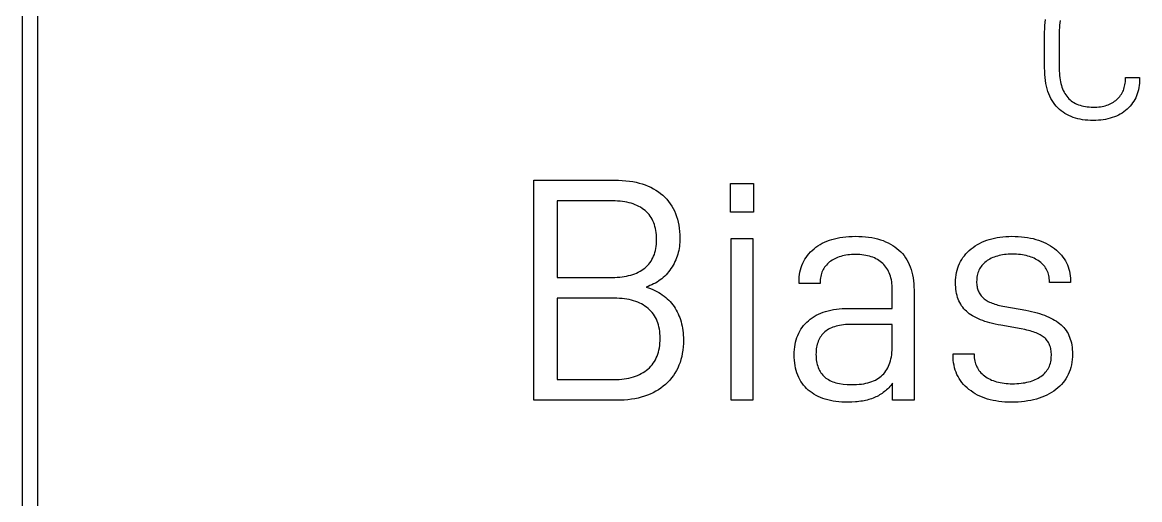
# Model space of a CAD drawing. Header units: millimetres. Extents: x 120 to 180, y -156 to -28.
# Drawn here: x 119.65 to 134.46, y -108.97 to -102.63 of the extents above; entities that cross this region are included whole.
import ezdxf

# ---------------------------------------------------------------- set-up
doc = ezdxf.new("R2010")
doc.units = ezdxf.units.MM
doc.layers.add('F.Silkscreen', color=41, linetype='CONTINUOUS', true_color=0xf2eda1)

msp = doc.modelspace()

# ---------------------------------------------------------------- linework, layer by layer
at = {"layer": 'F.Silkscreen', "linetype": 'CONTINUOUS'}
for p, q in [((119.65, -156), (119.65, -28)), ((119.85, -28.1), (119.85, -155.9)), ((133.206139, -102.634117), (133.210914, -102.594125)), ((133.404386, -102.609705), (133.40034, -102.639513)), ((133.2, -102.763207), (133.200682, -102.718658)), ((133.2, -103.236793), (133.2, -102.763207)), ((133.200682, -102.718658), (133.202728, -102.675628)), ((133.202728, -102.675628), (133.206139, -102.634117)), ((133.393596, -102.736383), (133.393146, -102.771155)), ((133.393146, -102.771155), (133.393146, -103.247377)), ((133.394945, -102.702852), (133.393596, -102.736383)), ((133.397192, -102.670562), (133.394945, -102.702852)), ((133.40034, -102.639513), (133.397192, -102.670562)), ((133.200682, -103.281348), (133.2, -103.236793)), ((133.202728, -103.324382), (133.200682, -103.281348)), ((133.206139, -103.365896), (133.202728, -103.324382)), ((133.210914, -103.40589), (133.206139, -103.365896)), ((133.393146, -103.247377), (133.393588, -103.278796)), ((133.393588, -103.278796), (133.394914, -103.309217)), ((133.394914, -103.309217), (133.397123, -103.338641)), ((133.397123, -103.338641), (133.400216, -103.367067)), ((133.400216, -103.367067), (133.404192, -103.394496)), ((134.271565, -103.377026), (134.271565, -103.366442)), ((134.271565, -103.366442), (134.459418, -103.366442)), ((134.459418, -103.366442), (134.459418, -103.377026)), ((133.217053, -103.444365), (133.210914, -103.40589)), ((133.224556, -103.481319), (133.217053, -103.444365)), ((133.233424, -103.516754), (133.224556, -103.481319)), ((133.243656, -103.550669), (133.233424, -103.516754)), ((133.404192, -103.394496), (133.409052, -103.420926)), ((133.409052, -103.420926), (133.414796, -103.44636)), ((133.414796, -103.44636), (133.421424, -103.470796)), ((133.421424, -103.470796), (133.428935, -103.494234)), ((133.428935, -103.494234), (133.43733, -103.516675)), ((133.43733, -103.516675), (133.446608, -103.538118)), ((134.243155, -103.535447), (134.249817, -103.517707)), ((134.249817, -103.517707), (134.255589, -103.499378)), ((134.255589, -103.499378), (134.260472, -103.480459)), ((134.260472, -103.480459), (134.264467, -103.460951)), ((134.264467, -103.460951), (134.267573, -103.440854)), ((134.267573, -103.440854), (134.269791, -103.420167)), ((134.269791, -103.420167), (134.271122, -103.398891)), ((134.271122, -103.398891), (134.271565, -103.377026)), ((134.449, -103.498738), (134.44314, -103.527098)), ((134.453558, -103.46955), (134.449, -103.498738)), ((134.456813, -103.439536), (134.453558, -103.46955)), ((134.458767, -103.408695), (134.456813, -103.439536)), ((134.459418, -103.377026), (134.458767, -103.408695)), ((133.255252, -103.583065), (133.243656, -103.550669)), ((133.268213, -103.613942), (133.255252, -103.583065)), ((133.282538, -103.643299), (133.268213, -103.613942)), ((133.298227, -103.671138), (133.282538, -103.643299)), ((133.446608, -103.538118), (133.45677, -103.558564)), ((133.45677, -103.558564), (133.467816, -103.578012)), ((133.467816, -103.578012), (133.479746, -103.596463)), ((133.479746, -103.596463), (133.492559, -103.613916)), ((133.492559, -103.613916), (133.506256, -103.630372)), ((133.506256, -103.630372), (133.520836, -103.64583)), ((133.520836, -103.64583), (133.536301, -103.660292)), ((133.536301, -103.660292), (133.552648, -103.673755)), ((134.143225, -103.668495), (134.157792, -103.656156)), ((134.157792, -103.656156), (134.171584, -103.64313)), ((134.171584, -103.64313), (134.184483, -103.629514)), ((134.184483, -103.629514), (134.19649, -103.61531)), ((134.19649, -103.61531), (134.207605, -103.600516)), ((134.207605, -103.600516), (134.217829, -103.585133)), ((134.217829, -103.585133), (134.227161, -103.56916)), ((134.227161, -103.56916), (134.235603, -103.552598)), ((134.235603, -103.552598), (134.243155, -103.535447)), ((134.394306, -103.656496), (134.380632, -103.679896)), ((134.406677, -103.632269), (134.394306, -103.656496)), ((134.417746, -103.607217), (134.406677, -103.632269)), ((134.427513, -103.581337), (134.417746, -103.607217)), ((134.435977, -103.554631), (134.427513, -103.581337)), ((134.44314, -103.527098), (134.435977, -103.554631)), ((133.31528, -103.697458), (133.298227, -103.671138)), ((133.333697, -103.72226), (133.31528, -103.697458)), ((133.353479, -103.745543), (133.333697, -103.72226)), ((133.374625, -103.767308), (133.353479, -103.745543)), ((133.396918, -103.787651), (133.374625, -103.767308)), ((133.420142, -103.806681), (133.396918, -103.787651)), ((133.444295, -103.824399), (133.420142, -103.806681)), ((133.552648, -103.673755), (133.56988, -103.686222)), ((133.56988, -103.686222), (133.587995, -103.69769)), ((133.587995, -103.69769), (133.606994, -103.708162)), ((133.606994, -103.708162), (133.626876, -103.717636)), ((133.626876, -103.717636), (133.647643, -103.726113)), ((133.647643, -103.726113), (133.669292, -103.733593)), ((133.669292, -103.733593), (133.691826, -103.740075)), ((133.691826, -103.740075), (133.715243, -103.74556)), ((133.715243, -103.74556), (133.739544, -103.750047)), ((133.739544, -103.750047), (133.764728, -103.753538)), ((133.764728, -103.753538), (133.790796, -103.756031)), ((133.790796, -103.756031), (133.817748, -103.757527)), ((133.817748, -103.757527), (133.845584, -103.758025)), ((133.845584, -103.758025), (133.870057, -103.757628)), ((133.870057, -103.757628), (133.893866, -103.756434)), ((133.893866, -103.756434), (133.917014, -103.754446)), ((133.917014, -103.754446), (133.939498, -103.751662)), ((133.939498, -103.751662), (133.961321, -103.748082)), ((133.961321, -103.748082), (133.982482, -103.743706)), ((133.982482, -103.743706), (134.002982, -103.738534)), ((134.002982, -103.738534), (134.022821, -103.732567)), ((134.022821, -103.732567), (134.042, -103.725803)), ((134.042, -103.725803), (134.060519, -103.718243)), ((134.060519, -103.718243), (134.078378, -103.709886)), ((134.078378, -103.709886), (134.095578, -103.700733)), ((134.095578, -103.700733), (134.112118, -103.690784)), ((134.112118, -103.690784), (134.128001, -103.680038)), ((134.128001, -103.680038), (134.143225, -103.668495)), ((134.271439, -103.802764), (134.249236, -103.819846)), ((134.292731, -103.784503), (134.271439, -103.802764)), ((134.312916, -103.765234), (134.292731, -103.784503)), ((134.331798, -103.745138), (134.312916, -103.765234)), ((134.349378, -103.724217), (134.331798, -103.745138)), ((134.365656, -103.70247), (134.349378, -103.724217)), ((134.380632, -103.679896), (134.365656, -103.70247)), ((133.469379, -103.840803), (133.444295, -103.824399)), ((133.495393, -103.855895), (133.469379, -103.840803)), ((133.522337, -103.869675), (133.495393, -103.855895)), ((133.550211, -103.882141), (133.522337, -103.869675)), ((133.579016, -103.893296), (133.550211, -103.882141)), ((133.60875, -103.903138), (133.579016, -103.893296)), ((133.639415, -103.911667), (133.60875, -103.903138)), ((133.67101, -103.918884), (133.639415, -103.911667)), ((133.703535, -103.924789), (133.67101, -103.918884)), ((133.73699, -103.929381), (133.703535, -103.924789)), ((133.771376, -103.932662), (133.73699, -103.929381)), ((133.806691, -103.93463), (133.771376, -103.932662)), ((133.842937, -103.935286), (133.806691, -103.93463)), ((133.877856, -103.934697), (133.842937, -103.935286)), ((133.911869, -103.93293), (133.877856, -103.934697)), ((133.944976, -103.929986), (133.911869, -103.93293)), ((133.977176, -103.925863), (133.944976, -103.929986)), ((134.00847, -103.920563), (133.977176, -103.925863)), ((134.038856, -103.914085), (134.00847, -103.920563)), ((134.068335, -103.906429), (134.038856, -103.914085)), ((134.096905, -103.897594), (134.068335, -103.906429)), ((134.124567, -103.887582), (134.096905, -103.897594)), ((134.15132, -103.876391), (134.124567, -103.887582)), ((134.177164, -103.864023), (134.15132, -103.876391)), ((134.202098, -103.850476), (134.177164, -103.864023)), ((134.226122, -103.83575), (134.202098, -103.850476)), ((134.249236, -103.819846), (134.226122, -103.83575)), ((126.431297, -106.017967), (126.431297, -104.726791)), ((126.431297, -104.726791), (127.502331, -104.726791)), ((127.502331, -104.726791), (127.552954, -104.727577)), ((127.552954, -104.727577), (127.602133, -104.729935)), ((127.602133, -104.729935), (127.649869, -104.733865)), ((127.649869, -104.733865), (127.696162, -104.739366)), ((127.696162, -104.739366), (127.741013, -104.746438)), ((127.741013, -104.746438), (127.784424, -104.755082)), ((127.784424, -104.755082), (127.826394, -104.765296)), ((127.826394, -104.765296), (127.866925, -104.777081)), ((127.866925, -104.777081), (127.906018, -104.790437)), ((127.906018, -104.790437), (127.943672, -104.805362)), ((127.943672, -104.805362), (127.979889, -104.821858)), ((127.979889, -104.821858), (128.01467, -104.839923)), ((128.01467, -104.839923), (128.048016, -104.859559)), ((129.034798, -105.150123), (129.034798, -104.769134)), ((129.034798, -104.769134), (129.3396, -104.769134)), ((129.3396, -104.769134), (129.3396, -105.150123)), ((128.048016, -104.859559), (128.079926, -104.880763)), ((128.079926, -104.880763), (128.110403, -104.903537)), ((128.110403, -104.903537), (128.139446, -104.927879)), ((128.139446, -104.927879), (128.166887, -104.95367)), ((128.166887, -104.95367), (128.192554, -104.980767)), ((128.192554, -104.980767), (128.216448, -105.00917)), ((127.472698, -105.001999), (126.74033, -105.001999)), ((126.74033, -105.001999), (126.74033, -106.017967)), ((127.507127, -105.002503), (127.472698, -105.001999)), ((127.540564, -105.004016), (127.507127, -105.002503)), ((127.573009, -105.006537), (127.540564, -105.004016)), ((127.604461, -105.010067), (127.573009, -105.006537)), ((127.634921, -105.014605), (127.604461, -105.010067)), ((127.664388, -105.020151), (127.634921, -105.014605)), ((127.692864, -105.026707), (127.664388, -105.020151)), ((127.720347, -105.03427), (127.692864, -105.026707)), ((127.746838, -105.042842), (127.720347, -105.03427)), ((127.772337, -105.052422), (127.746838, -105.042842)), ((127.796844, -105.063011), (127.772337, -105.052422)), ((127.820358, -105.074608), (127.796844, -105.063011)), ((127.842881, -105.087214), (127.820358, -105.074608)), ((127.864411, -105.100828), (127.842881, -105.087214)), ((127.884949, -105.11545), (127.864411, -105.100828)), ((127.904495, -105.13108), (127.884949, -105.11545)), ((127.92295, -105.147714), (127.904495, -105.13108)), ((128.216448, -105.00917), (128.23857, -105.038879)), ((128.23857, -105.038879), (128.25892, -105.069894)), ((128.25892, -105.069894), (128.277498, -105.102215)), ((128.277498, -105.102215), (128.294305, -105.135842)), ((128.294305, -105.135842), (128.309342, -105.170775)), ((127.940214, -105.165322), (127.92295, -105.147714)), ((127.956288, -105.183905), (127.940214, -105.165322)), ((127.971171, -105.203463), (127.956288, -105.183905)), ((127.984863, -105.223996), (127.971171, -105.203463)), ((127.997365, -105.245504), (127.984863, -105.223996)), ((128.008676, -105.267986), (127.997365, -105.245504)), ((128.018796, -105.291444), (128.008676, -105.267986)), ((128.027726, -105.315876), (128.018796, -105.291444)), ((128.309342, -105.170775), (128.322607, -105.207015)), ((128.322607, -105.207015), (128.334103, -105.244561)), ((128.334103, -105.244561), (128.343829, -105.283413)), ((128.343829, -105.283413), (128.351786, -105.323572)), ((129.3396, -105.150123), (129.034798, -105.150123)), ((128.035465, -105.341284), (128.027726, -105.315876)), ((128.042013, -105.367666), (128.035465, -105.341284)), ((128.047371, -105.395024), (128.042013, -105.367666)), ((128.051538, -105.423356), (128.047371, -105.395024)), ((128.054515, -105.452664), (128.051538, -105.423356)), ((128.351786, -105.323572), (128.357974, -105.365038)), ((128.357974, -105.365038), (128.362394, -105.407811)), ((128.362394, -105.407811), (128.365045, -105.45189)), ((128.051397, -105.604921), (128.054452, -105.575692)), ((128.054452, -105.575692), (128.056285, -105.545454)), ((128.056301, -105.482947), (128.054515, -105.452664)), ((128.056285, -105.545454), (128.056896, -105.514206)), ((128.056896, -105.514206), (128.056301, -105.482947)), ((128.361769, -105.57977), (128.358533, -105.606542)), ((128.36408, -105.552635), (128.361769, -105.57977)), ((128.365467, -105.525137), (128.36408, -105.552635)), ((128.365045, -105.45189), (128.365929, -105.497276)), ((128.365929, -105.497276), (128.365467, -105.525137)), ((129.043263, -107.647796), (129.043263, -105.501526)), ((129.043263, -105.501526), (129.331131, -105.501526)), ((129.331131, -105.501526), (129.331131, -107.647796)), ((130.195959, -105.598262), (130.223712, -105.580848)), ((130.223712, -105.580848), (130.252625, -105.564724)), ((130.252625, -105.564724), (130.282697, -105.54989)), ((130.282697, -105.54989), (130.313929, -105.536347)), ((130.313929, -105.536347), (130.346321, -105.524094)), ((130.346321, -105.524094), (130.379872, -105.513131)), ((130.379872, -105.513131), (130.414583, -105.503458)), ((130.414583, -105.503458), (130.450453, -105.495075)), ((130.450453, -105.495075), (130.487484, -105.487982)), ((130.487484, -105.487982), (130.525674, -105.482179)), ((130.525674, -105.482179), (130.565023, -105.477665)), ((130.565023, -105.477665), (130.605532, -105.474441)), ((130.605532, -105.474441), (130.647201, -105.472507)), ((130.647201, -105.472507), (130.690029, -105.471863)), ((130.690029, -105.471863), (130.736424, -105.472574)), ((130.736424, -105.472574), (130.781449, -105.474708)), ((130.781449, -105.474708), (130.825102, -105.478264)), ((130.825102, -105.478264), (130.867386, -105.483243)), ((130.867386, -105.483243), (130.908298, -105.489643)), ((130.908298, -105.489643), (130.94784, -105.497466)), ((130.94784, -105.497466), (130.986012, -105.506712)), ((130.986012, -105.506712), (131.022813, -105.517379)), ((131.022813, -105.517379), (131.058243, -105.529467)), ((131.058243, -105.529467), (131.092303, -105.542978)), ((131.092303, -105.542978), (131.124993, -105.55791)), ((131.124993, -105.55791), (131.156312, -105.574264)), ((131.156312, -105.574264), (131.186261, -105.592039)), ((132.280536, -105.599908), (132.308871, -105.582271)), ((132.308871, -105.582271), (132.338162, -105.56594)), ((132.338162, -105.56594), (132.368409, -105.550916)), ((132.368409, -105.550916), (132.399613, -105.537197)), ((132.399613, -105.537197), (132.431774, -105.524785)), ((132.431774, -105.524785), (132.464893, -105.513678)), ((132.464893, -105.513678), (132.498971, -105.503878)), ((132.498971, -105.503878), (132.534006, -105.495385)), ((132.534006, -105.495385), (132.570001, -105.488198)), ((132.570001, -105.488198), (132.606955, -105.482317)), ((132.606955, -105.482317), (132.644868, -105.477743)), ((132.644868, -105.477743), (132.683741, -105.474476)), ((132.683741, -105.474476), (132.723575, -105.472516)), ((132.723575, -105.472516), (132.76437, -105.471863)), ((132.76437, -105.471863), (132.808258, -105.472499)), ((132.808258, -105.472499), (132.851024, -105.474409)), ((132.851024, -105.474409), (132.892667, -105.477592)), ((132.892667, -105.477592), (132.933185, -105.482048)), ((132.933185, -105.482048), (132.972581, -105.487778)), ((132.972581, -105.487778), (133.010851, -105.494781)), ((133.010851, -105.494781), (133.047997, -105.503057)), ((133.047997, -105.503057), (133.084018, -105.512606)), ((133.084018, -105.512606), (133.118914, -105.523429)), ((133.118914, -105.523429), (133.152683, -105.535526)), ((133.152683, -105.535526), (133.185327, -105.548896)), ((133.185327, -105.548896), (133.216843, -105.563539)), ((133.216843, -105.563539), (133.247233, -105.579456)), ((133.247233, -105.579456), (133.276495, -105.596647)), ((128.007373, -105.7591), (128.017771, -105.735926)), ((128.017771, -105.735926), (128.026944, -105.711744)), ((128.026944, -105.711744), (128.034893, -105.686552)), ((128.034893, -105.686552), (128.041618, -105.660351)), ((128.041618, -105.660351), (128.047119, -105.633141)), ((128.047119, -105.633141), (128.051397, -105.604921)), ((128.328462, -105.734949), (128.319667, -105.75954)), ((128.33633, -105.709995), (128.328462, -105.734949)), ((128.34327, -105.684677), (128.33633, -105.709995)), ((128.349284, -105.658995), (128.34327, -105.684677)), ((128.354371, -105.63295), (128.349284, -105.658995)), ((128.358533, -105.606542), (128.354371, -105.63295)), ((130.039046, -105.750924), (130.05692, -105.726414)), ((130.05692, -105.726414), (130.076346, -105.702763)), ((130.076346, -105.702763), (130.097324, -105.679971)), ((130.097324, -105.679971), (130.119853, -105.658037)), ((130.119853, -105.658037), (130.143932, -105.636963)), ((130.143932, -105.636963), (130.169366, -105.616967)), ((130.169366, -105.616967), (130.195959, -105.598262)), ((130.497943, -105.738026), (130.47676, -105.744632)), ((130.519871, -105.732198), (130.497943, -105.738026)), ((130.542543, -105.727146), (130.519871, -105.732198)), ((130.565961, -105.722872), (130.542543, -105.727146)), ((130.590126, -105.719375), (130.565961, -105.722872)), ((130.615037, -105.716655), (130.590126, -105.719375)), ((130.640697, -105.714712), (130.615037, -105.716655)), ((130.667106, -105.713546), (130.640697, -105.714712)), ((130.694264, -105.713157), (130.667106, -105.713546)), ((130.722969, -105.713621), (130.694264, -105.713157)), ((130.750844, -105.71501), (130.722969, -105.713621)), ((130.777889, -105.717327), (130.750844, -105.71501)), ((130.804104, -105.720569), (130.777889, -105.717327)), ((130.829489, -105.724737), (130.804104, -105.720569)), ((130.854046, -105.729832), (130.829489, -105.724737)), ((130.877774, -105.735852), (130.854046, -105.729832)), ((130.900674, -105.742799), (130.877774, -105.735852)), ((131.186261, -105.592039), (131.214839, -105.611236)), ((131.214839, -105.611236), (131.242046, -105.631853)), ((131.242046, -105.631853), (131.267883, -105.653892)), ((131.267883, -105.653892), (131.292249, -105.677305)), ((131.292249, -105.677305), (131.315039, -105.702043)), ((131.315039, -105.702043), (131.336255, -105.728104)), ((131.336255, -105.728104), (131.355896, -105.75549)), ((132.117306, -105.754557), (132.135945, -105.729712)), ((132.135945, -105.729712), (132.156206, -105.705744)), ((132.156206, -105.705744), (132.178092, -105.682652)), ((132.178092, -105.682652), (132.201601, -105.660437)), ((132.201601, -105.660437), (132.226734, -105.639099)), ((132.226734, -105.639099), (132.253158, -105.618851)), ((132.253158, -105.618851), (132.280536, -105.599908)), ((132.573404, -105.733266), (132.551964, -105.739736)), ((132.59562, -105.727557), (132.573404, -105.733266)), ((132.618611, -105.722609), (132.59562, -105.727557)), ((132.642377, -105.718423), (132.618611, -105.722609)), ((132.666918, -105.714997), (132.642377, -105.718423)), ((132.692235, -105.712333), (132.666918, -105.714997)), ((132.718326, -105.71043), (132.692235, -105.712333)), ((132.745193, -105.709288), (132.718326, -105.71043)), ((132.772835, -105.708908), (132.745193, -105.709288)), ((132.801028, -105.709288), (132.772835, -105.708908)), ((132.828459, -105.71043), (132.801028, -105.709288)), ((132.855128, -105.712333), (132.828459, -105.71043)), ((132.881036, -105.714997), (132.855128, -105.712333)), ((132.906182, -105.718423), (132.881036, -105.714997)), ((132.930568, -105.722609), (132.906182, -105.718423)), ((132.954193, -105.727557), (132.930568, -105.722609)), ((132.977059, -105.733266), (132.954193, -105.727557)), ((132.999164, -105.739736), (132.977059, -105.733266)), ((133.276495, -105.596647), (133.304629, -105.615111)), ((133.304629, -105.615111), (133.331635, -105.634849)), ((133.331635, -105.634849), (133.357251, -105.655611)), ((133.357251, -105.655611), (133.381218, -105.67715)), ((133.381218, -105.67715), (133.403535, -105.699466)), ((133.403535, -105.699466), (133.424201, -105.72256)), ((133.424201, -105.72256), (133.443216, -105.746431)), ((127.900265, -105.893074), (127.919246, -105.87696)), ((127.919246, -105.87696), (127.937, -105.859838)), ((127.937, -105.859838), (127.953527, -105.841707)), ((127.953527, -105.841707), (127.968828, -105.822569)), ((127.968828, -105.822569), (127.982902, -105.802421)), ((127.982902, -105.802421), (127.99575, -105.781265)), ((127.99575, -105.781265), (128.007373, -105.7591)), ((128.261766, -105.877031), (128.247398, -105.899437)), ((128.275205, -105.854262), (128.261766, -105.877031)), ((128.287713, -105.831127), (128.275205, -105.854262)), ((128.299293, -105.807629), (128.287713, -105.831127)), ((128.309944, -105.783767), (128.299293, -105.807629)), ((128.319667, -105.75954), (128.309944, -105.783767)), ((129.964413, -105.916024), (129.972967, -105.88636)), ((129.972967, -105.88636), (129.983076, -105.857555)), ((129.983076, -105.857555), (129.994739, -105.829609)), ((129.994739, -105.829609), (130.007955, -105.802522)), ((130.007955, -105.802522), (130.022724, -105.776293)), ((130.022724, -105.776293), (130.039046, -105.750924)), ((130.283352, -105.882057), (130.273108, -105.897679)), ((130.294574, -105.867014), (130.283352, -105.882057)), ((130.306774, -105.852551), (130.294574, -105.867014)), ((130.319952, -105.838667), (130.306774, -105.852551)), ((130.33411, -105.825362), (130.319952, -105.838667)), ((130.349247, -105.812637), (130.33411, -105.825362)), ((130.365243, -105.80059), (130.349247, -105.812637)), ((130.381978, -105.789321), (130.365243, -105.80059)), ((130.399452, -105.778829), (130.381978, -105.789321)), ((130.417667, -105.769114), (130.399452, -105.778829)), ((130.436622, -105.760176), (130.417667, -105.769114)), ((130.45632, -105.752016), (130.436622, -105.760176)), ((130.47676, -105.744632), (130.45632, -105.752016)), ((130.922746, -105.75067), (130.900674, -105.742799)), ((130.943991, -105.759468), (130.922746, -105.75067)), ((130.964408, -105.76919), (130.943991, -105.759468)), ((130.983999, -105.779838), (130.964408, -105.76919)), ((131.002764, -105.791411), (130.983999, -105.779838)), ((131.020702, -105.803909), (131.002764, -105.791411)), ((131.037816, -105.817332), (131.020702, -105.803909)), ((131.054104, -105.83168), (131.037816, -105.817332)), ((131.069482, -105.84695), (131.054104, -105.83168)), ((131.083869, -105.863111), (131.069482, -105.84695)), ((131.097263, -105.880164), (131.083869, -105.863111)), ((131.109665, -105.898109), (131.097263, -105.880164)), ((131.355896, -105.75549), (131.373964, -105.784199)), ((131.373964, -105.784199), (131.390459, -105.814231)), ((131.390459, -105.814231), (131.405381, -105.845588)), ((131.405381, -105.845588), (131.418731, -105.878267)), ((131.418731, -105.878267), (131.430508, -105.912269)), ((132.048449, -105.891937), (132.058977, -105.862707)), ((132.058977, -105.862707), (132.071127, -105.834354)), ((132.071127, -105.834354), (132.084898, -105.806878)), ((132.084898, -105.806878), (132.100291, -105.780279)), ((132.100291, -105.780279), (132.117306, -105.754557)), ((132.357689, -105.8742), (132.347445, -105.889462)), ((132.368911, -105.859501), (132.357689, -105.8742)), ((132.381111, -105.845365), (132.368911, -105.859501)), ((132.394289, -105.831792), (132.381111, -105.845365)), ((132.408447, -105.818782), (132.394289, -105.831792)), ((132.423584, -105.806335), (132.408447, -105.818782)), ((132.439599, -105.794538), (132.423584, -105.806335)), ((132.456388, -105.783501), (132.439599, -105.794538)), ((132.473953, -105.773226), (132.456388, -105.783501)), ((132.492293, -105.763712), (132.473953, -105.773226)), ((132.511408, -105.754959), (132.492293, -105.763712)), ((132.531298, -105.746967), (132.511408, -105.754959)), ((132.551964, -105.739736), (132.531298, -105.746967)), ((133.020511, -105.746967), (132.999164, -105.739736)), ((133.041098, -105.754959), (133.020511, -105.746967)), ((133.060928, -105.763712), (133.041098, -105.754959)), ((133.079999, -105.773226), (133.060928, -105.763712)), ((133.098312, -105.783501), (133.079999, -105.773226)), ((133.115868, -105.794538), (133.098312, -105.783501)), ((133.132668, -105.806335), (133.115868, -105.794538)), ((133.148574, -105.818782), (133.132668, -105.806335)), ((133.163451, -105.831792), (133.148574, -105.818782)), ((133.177299, -105.845365), (133.163451, -105.831792)), ((133.19012, -105.859501), (133.177299, -105.845365)), ((133.201912, -105.8742), (133.19012, -105.859501)), ((133.212677, -105.889462), (133.201912, -105.8742)), ((133.443216, -105.746431), (133.46058, -105.771078)), ((133.46058, -105.771078), (133.476291, -105.796504)), ((133.476291, -105.796504), (133.490351, -105.822706)), ((133.490351, -105.822706), (133.502758, -105.849686)), ((133.502758, -105.849686), (133.513512, -105.877443)), ((133.513512, -105.877443), (133.522612, -105.905977)), ((126.431297, -107.37265), (126.431297, -106.017967)), ((126.74033, -106.017967), (127.468464, -106.017967)), ((127.468464, -106.017967), (127.502381, -106.017479)), ((127.502381, -106.017479), (127.535374, -106.016015)), ((127.535374, -106.016015), (127.567443, -106.013575)), ((127.567443, -106.013575), (127.598588, -106.010159)), ((127.598588, -106.010159), (127.62881, -106.005767)), ((127.62881, -106.005767), (127.658107, -106.000399)), ((127.658107, -106.000399), (127.686481, -105.994056)), ((127.686481, -105.994056), (127.71393, -105.986737)), ((127.71393, -105.986737), (127.740456, -105.978443)), ((127.740456, -105.978443), (127.766058, -105.969173)), ((127.766058, -105.969173), (127.790735, -105.958928)), ((127.790735, -105.958928), (127.814489, -105.947707)), ((127.814489, -105.947707), (127.837319, -105.935511)), ((127.837319, -105.935511), (127.859225, -105.922341)), ((127.859225, -105.922341), (127.880207, -105.908195)), ((127.880207, -105.908195), (127.900265, -105.893074)), ((128.12579, -106.03395), (128.105516, -106.049727)), ((128.14534, -106.017312), (128.12579, -106.03395)), ((128.164164, -105.999815), (128.14534, -106.017312)), ((128.182262, -105.981459), (128.164164, -105.999815)), ((128.199634, -105.962243), (128.182262, -105.981459)), ((128.216281, -105.942167), (128.199634, -105.962243)), ((128.232203, -105.921231), (128.216281, -105.942167)), ((128.247398, -105.899437), (128.232203, -105.921231)), ((129.945744, -106.043272), (129.948078, -106.010171)), ((129.948078, -106.010171), (129.951968, -105.97793)), ((129.951968, -105.97793), (129.957413, -105.946547)), ((129.957413, -105.946547), (129.964413, -105.916024)), ((130.228748, -106.02324), (130.226313, -106.043492)), ((130.232158, -106.003566), (130.228748, -106.02324)), ((130.236543, -105.984471), (130.232158, -106.003566)), ((130.241903, -105.965955), (130.236543, -105.984471)), ((130.24824, -105.948018), (130.241903, -105.965955)), ((130.255552, -105.930659), (130.24824, -105.948018)), ((130.263842, -105.913879), (130.255552, -105.930659)), ((130.273108, -105.897679), (130.263842, -105.913879)), ((131.121075, -105.916946), (131.109665, -105.898109)), ((131.131493, -105.936675), (131.121075, -105.916946)), ((131.140919, -105.957296), (131.131493, -105.936675)), ((131.149352, -105.97881), (131.140919, -105.957296)), ((131.156794, -106.001217), (131.149352, -105.97881)), ((131.163243, -106.024516), (131.156794, -106.001217)), ((131.1687, -106.048709), (131.163243, -106.024516)), ((131.430508, -105.912269), (131.440714, -105.947595)), ((131.440714, -105.947595), (131.449349, -105.984243)), ((131.449349, -105.984243), (131.456413, -106.022213)), ((131.456413, -106.022213), (131.461906, -106.061506)), ((132.020112, -106.05124), (132.02254, -106.017625)), ((132.02254, -106.017625), (132.026587, -105.984887)), ((132.026587, -105.984887), (132.032254, -105.953027)), ((132.032254, -105.953027), (132.039541, -105.922043)), ((132.039541, -105.922043), (132.048449, -105.891937)), ((132.30065, -106.031787), (132.299189, -106.052104)), ((132.303085, -106.012031), (132.30065, -106.031787)), ((132.306495, -105.992836), (132.303085, -106.012031)), ((132.31088, -105.974202), (132.306495, -105.992836)), ((132.31624, -105.95613), (132.31088, -105.974202)), ((132.322577, -105.93862), (132.31624, -105.95613)), ((132.329889, -105.921672), (132.322577, -105.93862)), ((132.338179, -105.905285), (132.329889, -105.921672)), ((132.347445, -105.889462), (132.338179, -105.905285)), ((133.222415, -105.905285), (133.212677, -105.889462)), ((133.231126, -105.921672), (133.222415, -105.905285)), ((133.238811, -105.93862), (133.231126, -105.921672)), ((133.24547, -105.95613), (133.238811, -105.93862)), ((133.251103, -105.974202), (133.24547, -105.95613)), ((133.255711, -105.992836), (133.251103, -105.974202)), ((133.259295, -106.012031), (133.255711, -105.992836)), ((133.261854, -106.031787), (133.259295, -106.012031)), ((133.263389, -106.052104), (133.261854, -106.031787)), ((133.522612, -105.905977), (133.530059, -105.935289)), ((133.530059, -105.935289), (133.535852, -105.965378)), ((133.535852, -105.965378), (133.53999, -105.996245)), ((133.53999, -105.996245), (133.542473, -106.027889)), ((133.542473, -106.027889), (133.543301, -106.06031)), ((127.943277, -106.136091), (127.917198, -106.144989)), ((127.917198, -106.144989), (127.947432, -106.15492)), ((127.968631, -106.126334), (127.943277, -106.136091)), ((127.947432, -106.15492), (127.976718, -106.165681)), ((127.993258, -106.115716), (127.968631, -106.126334)), ((127.976718, -106.165681), (128.005057, -106.17727)), ((128.017161, -106.104238), (127.993258, -106.115716)), ((128.005057, -106.17727), (128.032449, -106.189687)), ((128.040338, -106.091901), (128.017161, -106.104238)), ((128.062789, -106.078703), (128.040338, -106.091901)), ((128.084515, -106.064645), (128.062789, -106.078703)), ((128.105516, -106.049727), (128.084515, -106.064645)), ((129.944965, -106.077232), (129.945744, -106.043272)), ((129.944965, -106.098404), (129.944965, -106.077232)), ((130.224365, -106.098404), (129.944965, -106.098404)), ((130.224852, -106.064322), (130.224365, -106.085731)), ((130.224365, -106.085731), (130.224365, -106.098404)), ((130.226313, -106.043492), (130.224852, -106.064322)), ((131.173165, -106.073794), (131.1687, -106.048709)), ((131.176638, -106.099774), (131.173165, -106.073794)), ((131.179118, -106.126647), (131.176638, -106.099774)), ((131.180607, -106.154414), (131.179118, -106.126647)), ((131.181103, -106.183075), (131.180607, -106.154414)), ((131.181103, -106.428627), (131.181103, -106.183075)), ((131.461906, -106.061506), (131.465829, -106.102121)), ((131.465829, -106.102121), (131.468183, -106.144058)), ((131.468183, -106.144058), (131.468968, -106.187317)), ((132.019302, -106.085731), (132.020112, -106.05124)), ((132.019864, -106.116483), (132.019302, -106.085731)), ((132.021548, -106.146309), (132.019864, -106.116483)), ((132.024355, -106.175211), (132.021548, -106.146309)), ((132.028286, -106.203188), (132.024355, -106.175211)), ((132.299189, -106.052104), (132.298702, -106.072983)), ((132.298702, -106.072983), (132.29905, -106.090213)), ((132.29905, -106.090213), (132.300091, -106.106961)), ((132.300091, -106.106961), (132.301828, -106.123228)), ((132.301828, -106.123228), (132.304258, -106.139014)), ((132.304258, -106.139014), (132.307384, -106.154319)), ((132.307384, -106.154319), (132.311204, -106.169144)), ((132.311204, -106.169144), (132.315718, -106.183488)), ((132.315718, -106.183488), (132.320927, -106.197351)), ((133.263901, -106.072983), (133.263389, -106.052104)), ((133.263901, -106.085731), (133.263901, -106.072983)), ((133.543301, -106.085731), (133.263901, -106.085731)), ((133.543301, -106.06031), (133.543301, -106.085731)), ((127.493862, -106.293113), (126.74033, -106.293113)), ((126.74033, -106.293113), (126.74033, -107.37265)), ((127.529854, -106.293643), (127.493862, -106.293113)), ((127.564805, -106.29523), (127.529854, -106.293643)), ((127.598713, -106.297876), (127.564805, -106.29523)), ((127.631579, -106.30158), (127.598713, -106.297876)), ((127.663404, -106.306343), (127.631579, -106.30158)), ((127.694186, -106.312165), (127.663404, -106.306343)), ((127.723927, -106.319045), (127.694186, -106.312165)), ((127.752626, -106.326984), (127.723927, -106.319045)), ((127.780283, -106.335982), (127.752626, -106.326984)), ((128.032449, -106.189687), (128.058896, -106.202932)), ((128.058896, -106.202932), (128.084398, -106.217005)), ((128.084398, -106.217005), (128.108955, -106.231906)), ((128.108955, -106.231906), (128.132569, -106.247634)), ((128.132569, -106.247634), (128.155241, -106.264189)), ((128.155241, -106.264189), (128.176971, -106.281571)), ((128.176971, -106.281571), (128.197759, -106.299779)), ((128.197759, -106.299779), (128.217608, -106.318814)), ((128.217608, -106.318814), (128.236517, -106.338675)), ((131.468968, -106.187317), (131.468968, -107.647796)), ((132.033341, -106.230239), (132.028286, -106.203188)), ((132.03952, -106.256366), (132.033341, -106.230239)), ((132.046824, -106.281567), (132.03952, -106.256366)), ((132.055253, -106.305842), (132.046824, -106.281567)), ((132.064807, -106.329192), (132.055253, -106.305842)), ((132.075487, -106.351616), (132.064807, -106.329192)), ((132.320927, -106.197351), (132.32683, -106.210735)), ((132.32683, -106.210735), (132.333428, -106.223638)), ((132.333428, -106.223638), (132.34072, -106.236062)), ((132.34072, -106.236062), (132.348707, -106.248006)), ((132.348707, -106.248006), (132.357389, -106.259471)), ((132.357389, -106.259471), (132.366765, -106.270457)), ((132.366765, -106.270457), (132.376835, -106.280964)), ((132.376835, -106.280964), (132.3876, -106.290992)), ((132.3876, -106.290992), (132.399125, -106.300617)), ((132.399125, -106.300617), (132.411475, -106.309892)), ((132.411475, -106.309892), (132.42465, -106.318818)), ((132.42465, -106.318818), (132.438652, -106.327396)), ((132.438652, -106.327396), (132.45348, -106.335625)), ((127.806899, -106.346039), (127.780283, -106.335982)), ((127.832472, -106.357156), (127.806899, -106.346039)), ((127.857004, -106.369331), (127.832472, -106.357156)), ((127.880494, -106.382566), (127.857004, -106.369331)), ((127.902942, -106.39686), (127.880494, -106.382566)), ((127.924349, -106.412214), (127.902942, -106.39686)), ((127.944714, -106.428627), (127.924349, -106.412214)), ((127.963938, -106.446053), (127.944714, -106.428627)), ((127.981921, -106.464472), (127.963938, -106.446053)), ((127.998664, -106.483884), (127.981921, -106.464472)), ((128.236517, -106.338675), (128.254487, -106.359362)), ((128.254487, -106.359362), (128.271518, -106.380875)), ((128.271518, -106.380875), (128.287613, -106.403213)), ((128.287613, -106.403213), (128.30275, -106.426277)), ((128.30275, -106.426277), (128.316908, -106.449971)), ((128.316908, -106.449971), (128.330086, -106.474294)), ((128.330086, -106.474294), (128.342286, -106.499245)), ((130.264294, -106.480195), (130.296893, -106.469372)), ((130.296893, -106.469372), (130.330697, -106.459823)), ((130.330697, -106.459823), (130.365708, -106.451546)), ((130.365708, -106.451546), (130.401926, -106.444543)), ((130.401926, -106.444543), (130.439351, -106.438813)), ((130.439351, -106.438813), (130.477984, -106.434357)), ((130.477984, -106.434357), (130.517824, -106.431173)), ((130.517824, -106.431173), (130.558874, -106.429263)), ((130.558874, -106.429263), (130.601132, -106.428627)), ((130.601132, -106.428627), (131.181103, -106.428627)), ((132.087294, -106.373114), (132.075487, -106.351616)), ((132.100227, -106.393686), (132.087294, -106.373114)), ((132.114288, -106.413332), (132.100227, -106.393686)), ((132.129475, -106.432052), (132.114288, -106.413332)), ((132.145791, -106.449846), (132.129475, -106.432052)), ((132.163235, -106.466713), (132.145791, -106.449846)), ((132.181903, -106.48282), (132.163235, -106.466713)), ((132.45348, -106.335625), (132.469134, -106.343506)), ((132.469134, -106.343506), (132.485616, -106.351039)), ((132.485616, -106.351039), (132.502925, -106.358224)), ((132.502925, -106.358224), (132.521063, -106.365061)), ((132.521063, -106.365061), (132.540028, -106.371552)), ((132.540028, -106.371552), (132.559822, -106.377695)), ((132.559822, -106.377695), (132.580445, -106.383491)), ((132.580445, -106.383491), (132.601897, -106.388941)), ((132.601897, -106.388941), (132.624179, -106.394044)), ((132.624179, -106.394044), (132.647292, -106.398802)), ((132.647292, -106.398802), (132.671234, -106.403213)), ((132.671234, -106.403213), (132.950634, -106.453979)), ((132.950634, -106.453979), (132.989668, -106.461679)), ((132.989668, -106.461679), (133.027394, -106.469957)), ((133.027394, -106.469957), (133.063811, -106.478813)), ((133.063811, -106.478813), (133.098922, -106.488249)), ((128.014167, -106.504288), (127.998664, -106.483884)), ((128.02843, -106.525684), (128.014167, -106.504288)), ((128.041452, -106.548073), (128.02843, -106.525684)), ((128.053234, -106.571454), (128.041452, -106.548073)), ((128.063776, -106.595828), (128.053234, -106.571454)), ((128.073078, -106.621194), (128.063776, -106.595828)), ((128.081139, -106.647552), (128.073078, -106.621194)), ((128.342286, -106.499245), (128.353508, -106.524826)), ((128.353508, -106.524826), (128.363752, -106.551036)), ((128.363752, -106.551036), (128.373018, -106.577875)), ((128.373018, -106.577875), (128.381308, -106.605343)), ((128.381308, -106.605343), (128.38862, -106.633439)), ((130.025669, -106.634287), (130.04702, -106.612458)), ((130.04702, -106.612458), (130.069847, -106.591606)), ((130.069847, -106.591606), (130.094013, -106.571871)), ((130.094013, -106.571871), (130.119382, -106.553408)), ((130.119382, -106.553408), (130.145955, -106.536219)), ((130.145955, -106.536219), (130.173733, -106.520304)), ((130.173733, -106.520304), (130.202715, -106.505661)), ((130.202715, -106.505661), (130.232902, -106.492292)), ((130.232902, -106.492292), (130.264294, -106.480195)), ((132.201893, -106.498331), (132.181903, -106.48282)), ((132.223203, -106.513247), (132.201893, -106.498331)), ((132.245834, -106.527567), (132.223203, -106.513247)), ((132.269786, -106.541291), (132.245834, -106.527567)), ((132.295059, -106.554419), (132.269786, -106.541291)), ((132.321652, -106.566952), (132.295059, -106.554419)), ((132.349567, -106.578889), (132.321652, -106.566952)), ((132.378802, -106.59023), (132.349567, -106.578889)), ((132.409359, -106.600975), (132.378802, -106.59023)), ((132.441236, -106.611125), (132.409359, -106.600975)), ((132.474434, -106.620679), (132.441236, -106.611125)), ((132.508953, -106.629637), (132.474434, -106.620679)), ((133.098922, -106.488249), (133.132725, -106.498263)), ((133.132725, -106.498263), (133.165222, -106.508856)), ((133.165222, -106.508856), (133.196412, -106.520028)), ((133.196412, -106.520028), (133.226297, -106.531779)), ((133.226297, -106.531779), (133.254876, -106.544109)), ((133.254876, -106.544109), (133.282151, -106.557017)), ((133.282151, -106.557017), (133.30812, -106.570505)), ((133.30812, -106.570505), (133.332786, -106.584572)), ((133.332786, -106.584572), (133.356148, -106.599217)), ((133.356148, -106.599217), (133.378207, -106.614442)), ((133.378207, -106.614442), (133.398962, -106.630246)), ((128.08796, -106.674903), (128.081139, -106.647552)), ((128.093541, -106.703245), (128.08796, -106.674903)), ((128.097882, -106.73258), (128.093541, -106.703245)), ((128.100982, -106.762907), (128.097882, -106.73258)), ((128.102842, -106.794227), (128.100982, -106.762907)), ((128.38862, -106.633439), (128.394957, -106.662164)), ((128.394957, -106.662164), (128.400317, -106.691517)), ((128.400317, -106.691517), (128.404702, -106.721499)), ((128.404702, -106.721499), (128.408112, -106.752109)), ((128.408112, -106.752109), (128.410547, -106.783348)), ((129.928525, -106.785779), (129.941031, -106.758089)), ((129.941031, -106.758089), (129.955011, -106.731375)), ((129.955011, -106.731375), (129.970464, -106.705638)), ((129.970464, -106.705638), (129.987391, -106.680878)), ((129.987391, -106.680878), (130.005793, -106.657094)), ((130.005793, -106.657094), (130.025669, -106.634287)), ((130.260054, -106.766163), (130.247555, -106.78054)), ((130.273479, -106.752563), (130.260054, -106.766163)), ((130.28783, -106.73974), (130.273479, -106.752563)), ((130.303108, -106.727694), (130.28783, -106.73974)), ((130.319312, -106.716426), (130.303108, -106.727694)), ((130.336443, -106.705934), (130.319312, -106.716426)), ((130.3545, -106.69622), (130.336443, -106.705934)), ((130.373483, -106.687283), (130.3545, -106.69622)), ((130.393393, -106.679123), (130.373483, -106.687283)), ((130.41423, -106.67174), (130.393393, -106.679123)), ((130.435993, -106.665134), (130.41423, -106.67174)), ((130.458683, -106.659306), (130.435993, -106.665134)), ((130.482299, -106.654255), (130.458683, -106.659306)), ((130.506843, -106.64998), (130.482299, -106.654255)), ((130.532313, -106.646483), (130.506843, -106.64998)), ((130.55871, -106.643763), (130.532313, -106.646483)), ((130.586034, -106.64182), (130.55871, -106.643763)), ((130.614285, -106.640655), (130.586034, -106.64182)), ((130.643463, -106.640266), (130.614285, -106.640655)), ((131.181103, -106.640266), (130.643463, -106.640266)), ((131.181103, -106.919655), (131.181103, -106.640266)), ((132.544792, -106.638), (132.508953, -106.629637)), ((132.581953, -106.645767), (132.544792, -106.638)), ((132.620434, -106.652939), (132.581953, -106.645767)), ((132.887135, -106.699531), (132.620434, -106.652939)), ((132.938207, -106.709653), (132.887135, -106.699531)), ((132.962384, -106.71516), (132.938207, -106.709653)), ((132.985654, -106.720964), (132.962384, -106.71516)), ((133.008018, -106.727066), (132.985654, -106.720964)), ((133.029474, -106.733465), (133.008018, -106.727066)), ((133.050023, -106.740161), (133.029474, -106.733465)), ((133.069663, -106.747154), (133.050023, -106.740161)), ((133.088395, -106.754444), (133.069663, -106.747154)), ((133.106218, -106.762032), (133.088395, -106.754444)), ((133.123132, -106.769917), (133.106218, -106.762032)), ((133.139137, -106.778099), (133.123132, -106.769917)), ((133.398962, -106.630246), (133.418415, -106.646629)), ((133.418415, -106.646629), (133.436629, -106.663764)), ((133.436629, -106.663764), (133.453664, -106.681842)), ((133.453664, -106.681842), (133.469523, -106.700864)), ((133.469523, -106.700864), (133.484204, -106.72083)), ((133.484204, -106.72083), (133.497708, -106.74174)), ((133.497708, -106.74174), (133.510036, -106.763593)), ((133.510036, -106.763593), (133.521188, -106.786389)), ((128.093396, -106.951945), (128.0978, -106.922082)), ((128.0978, -106.922082), (128.100945, -106.891226)), ((128.100945, -106.891226), (128.102833, -106.859378)), ((128.102833, -106.859378), (128.103462, -106.826538)), ((128.103462, -106.826538), (128.102842, -106.794227)), ((128.411568, -106.894159), (128.408787, -106.939318)), ((128.410547, -106.783348), (128.412008, -106.815215)), ((128.412495, -106.847709), (128.411568, -106.894159)), ((128.412008, -106.815215), (128.412495, -106.847709)), ((129.888077, -106.938865), (129.893224, -106.906297)), ((129.893224, -106.906297), (129.899841, -106.874704)), ((129.899841, -106.874704), (129.90793, -106.844086)), ((129.90793, -106.844086), (129.917492, -106.814445)), ((129.917492, -106.814445), (129.928525, -106.785779)), ((130.180901, -106.923538), (130.176735, -106.94491)), ((130.185992, -106.902943), (130.180901, -106.923538)), ((130.192009, -106.883125), (130.185992, -106.902943)), ((130.198951, -106.864085), (130.192009, -106.883125)), ((130.20682, -106.845821), (130.198951, -106.864085)), ((130.215615, -106.828335), (130.20682, -106.845821)), ((130.225335, -106.811627), (130.215615, -106.828335)), ((130.235982, -106.795695), (130.225335, -106.811627)), ((130.247555, -106.78054), (130.235982, -106.795695)), ((131.180597, -106.951941), (131.181103, -106.919655)), ((133.154231, -106.786578), (133.139137, -106.778099)), ((133.168415, -106.795354), (133.154231, -106.786578)), ((133.181688, -106.804427), (133.168415, -106.795354)), ((133.19405, -106.813797), (133.181688, -106.804427)), ((133.205585, -106.82366), (133.19405, -106.813797)), ((133.216375, -106.834183), (133.205585, -106.82366)), ((133.226422, -106.845366), (133.216375, -106.834183)), ((133.235724, -106.857209), (133.226422, -106.845366)), ((133.244282, -106.869714), (133.235724, -106.857209)), ((133.252095, -106.882879), (133.244282, -106.869714)), ((133.259165, -106.896705), (133.252095, -106.882879)), ((133.26549, -106.911193), (133.259165, -106.896705)), ((133.271071, -106.926342), (133.26549, -106.911193)), ((133.521188, -106.786389), (133.531164, -106.810129)), ((133.531164, -106.810129), (133.539966, -106.834812)), ((133.539966, -106.834812), (133.547592, -106.860438)), ((133.547592, -106.860438), (133.554044, -106.887007)), ((133.554044, -106.887007), (133.559322, -106.91452)), ((133.559322, -106.91452), (133.563427, -106.942975)), ((128.052528, -107.086384), (128.063214, -107.061479)), ((128.063214, -107.061479), (128.072644, -107.035583)), ((128.072644, -107.035583), (128.080818, -107.008696)), ((128.080818, -107.008696), (128.087736, -106.980816)), ((128.087736, -106.980816), (128.093396, -106.951945)), ((128.389326, -107.067061), (128.379134, -107.107063)), ((128.397666, -107.025769), (128.389326, -107.067061)), ((128.404153, -106.983189), (128.397666, -107.025769)), ((128.408787, -106.939318), (128.404153, -106.983189)), ((129.881462, -107.042419), (129.88155, -107.03817)), ((129.882191, -107.080468), (129.881462, -107.042419)), ((129.88155, -107.03817), (129.882197, -107.006926)), ((129.882197, -107.006926), (129.884402, -106.972408)), ((129.884402, -106.972408), (129.888077, -106.938865)), ((130.169793, -107.013689), (130.169331, -107.03817)), ((130.169331, -107.03817), (130.16979, -107.062916)), ((130.16979, -107.062916), (130.171166, -107.086877)), ((130.171182, -106.989985), (130.169793, -107.013689)), ((130.173496, -106.967059), (130.171182, -106.989985)), ((130.176735, -106.94491), (130.173496, -106.967059)), ((131.162922, -107.097747), (131.168476, -107.070669)), ((131.168476, -107.070669), (131.17302, -107.042549)), ((131.17302, -107.042549), (131.176556, -107.013388)), ((131.176556, -107.013388), (131.179082, -106.983186)), ((131.179082, -106.983186), (131.180597, -106.951941)), ((131.985436, -107.046676), (131.985436, -107.029754)), ((131.985436, -107.029754), (132.264835, -107.029754)), ((131.986263, -107.082195), (131.985436, -107.046676)), ((132.264835, -107.029754), (132.264835, -107.042419)), ((132.264835, -107.042419), (132.265372, -107.064354)), ((132.265372, -107.064354), (132.266982, -107.085711)), ((133.275908, -106.942153), (133.271071, -106.926342)), ((133.280001, -106.958625), (133.275908, -106.942153)), ((133.28335, -106.97576), (133.280001, -106.958625)), ((133.285954, -106.993558), (133.28335, -106.97576)), ((133.287815, -107.012018), (133.285954, -106.993558)), ((133.288931, -107.03114), (133.287815, -107.012018)), ((133.288766, -107.073345), (133.289303, -107.050926)), ((133.289303, -107.050926), (133.288931, -107.03114)), ((133.563427, -106.942975), (133.566358, -106.972373)), ((133.567844, -107.07155), (133.565267, -107.10803)), ((133.566358, -106.972373), (133.568117, -107.002713)), ((133.568703, -107.033996), (133.567844, -107.07155)), ((133.568117, -107.002713), (133.568703, -107.033996)), ((127.942597, -107.232963), (127.962062, -107.214996)), ((127.962062, -107.214996), (127.980275, -107.196038)), ((127.980275, -107.196038), (127.997234, -107.176089)), ((127.997234, -107.176089), (128.012939, -107.155149)), ((128.012939, -107.155149), (128.02739, -107.133219)), ((128.02739, -107.133219), (128.040587, -107.110297)), ((128.040587, -107.110297), (128.052528, -107.086384)), ((128.33745, -107.219332), (128.319853, -107.254177)), ((128.353196, -107.183199), (128.33745, -107.219332)), ((128.367091, -107.145776), (128.353196, -107.183199)), ((128.379134, -107.107063), (128.367091, -107.145776)), ((129.884376, -107.11736), (129.882191, -107.080468)), ((129.888018, -107.153094), (129.884376, -107.11736)), ((129.893117, -107.187671), (129.888018, -107.153094)), ((129.899671, -107.221091), (129.893117, -107.187671)), ((130.171166, -107.086877), (130.173461, -107.110052)), ((130.173461, -107.110052), (130.176673, -107.132441)), ((130.176673, -107.132441), (130.180803, -107.154044)), ((130.180803, -107.154044), (130.185851, -107.174862)), ((130.185851, -107.174862), (130.191816, -107.194893)), ((130.191816, -107.194893), (130.1987, -107.214139)), ((130.1987, -107.214139), (130.206501, -107.232599)), ((131.108437, -107.238348), (131.120035, -107.217517)), ((131.120035, -107.217517), (131.130627, -107.195646)), ((131.130627, -107.195646), (131.140212, -107.172733)), ((131.140212, -107.172733), (131.14879, -107.148779)), ((131.14879, -107.148779), (131.15636, -107.123783)), ((131.15636, -107.123783), (131.162922, -107.097747)), ((131.988747, -107.116787), (131.986263, -107.082195)), ((131.992885, -107.150452), (131.988747, -107.116787)), ((131.998677, -107.183191), (131.992885, -107.150452)), ((132.006124, -107.215005), (131.998677, -107.183191)), ((132.015225, -107.245892), (132.006124, -107.215005)), ((132.266982, -107.085711), (132.269665, -107.10649)), ((132.269665, -107.10649), (132.273422, -107.12669)), ((132.273422, -107.12669), (132.278253, -107.146311)), ((132.278253, -107.146311), (132.28416, -107.165354)), ((132.28416, -107.165354), (132.291141, -107.183818)), ((132.291141, -107.183818), (132.299198, -107.201704)), ((132.299198, -107.201704), (132.30833, -107.21901)), ((132.30833, -107.21901), (132.318539, -107.235738)), ((133.245806, -107.228894), (133.254939, -107.211763)), ((133.254939, -107.211763), (133.262996, -107.193972)), ((133.262996, -107.193972), (133.269978, -107.17552)), ((133.269978, -107.17552), (133.275884, -107.156407)), ((133.275884, -107.156407), (133.280716, -107.136633)), ((133.280716, -107.136633), (133.284473, -107.116198)), ((133.284473, -107.116198), (133.287157, -107.095102)), ((133.287157, -107.095102), (133.288766, -107.073345)), ((133.547223, -107.211031), (133.537769, -107.243217)), ((133.554957, -107.177771), (133.547223, -107.211031)), ((133.560971, -107.143437), (133.554957, -107.177771)), ((133.565267, -107.10803), (133.560971, -107.143437)), ((127.560609, -107.370466), (127.594563, -107.367737)), ((127.594563, -107.367737), (127.627491, -107.363916)), ((127.627491, -107.363916), (127.659395, -107.359004)), ((127.659395, -107.359004), (127.690274, -107.353)), ((127.690274, -107.353), (127.720127, -107.345906)), ((127.720127, -107.345906), (127.748954, -107.33772)), ((127.748954, -107.33772), (127.776755, -107.328443)), ((127.776755, -107.328443), (127.80353, -107.318075)), ((127.80353, -107.318075), (127.829277, -107.306616)), ((127.829277, -107.306616), (127.853998, -107.294067)), ((127.853998, -107.294067), (127.87769, -107.280426)), ((127.87769, -107.280426), (127.900354, -107.265696)), ((127.900354, -107.265696), (127.92199, -107.249875)), ((127.92199, -107.249875), (127.942597, -107.232963)), ((128.255963, -107.350973), (128.230967, -107.38066)), ((128.279109, -107.319997), (128.255963, -107.350973)), ((128.300406, -107.287732), (128.279109, -107.319997)), ((128.319853, -107.254177), (128.300406, -107.287732)), ((129.90768, -107.253353), (129.899671, -107.221091)), ((129.917145, -107.284459), (129.90768, -107.253353)), ((129.928063, -107.314407), (129.917145, -107.284459)), ((129.940437, -107.343198), (129.928063, -107.314407)), ((129.954264, -107.370833), (129.940437, -107.343198)), ((130.206501, -107.232599), (130.21522, -107.250273)), ((130.21522, -107.250273), (130.224856, -107.267161)), ((130.224856, -107.267161), (130.235411, -107.283263)), ((130.235411, -107.283263), (130.246883, -107.29858)), ((130.246883, -107.29858), (130.259273, -107.313111)), ((130.259273, -107.313111), (130.272581, -107.326857)), ((130.272581, -107.326857), (130.286806, -107.339817)), ((130.286806, -107.339817), (130.301949, -107.351991)), ((130.301949, -107.351991), (130.31801, -107.36338)), ((130.31801, -107.36338), (130.334989, -107.373983)), ((130.956253, -107.379336), (130.977818, -107.367739)), ((130.977818, -107.367739), (130.998174, -107.355133)), ((130.998174, -107.355133), (131.017321, -107.341519)), ((131.017321, -107.341519), (131.035258, -107.326896)), ((131.035258, -107.326896), (131.051987, -107.311264)), ((131.051987, -107.311264), (131.067607, -107.294596)), ((131.067607, -107.294596), (131.082222, -107.276887)), ((131.082222, -107.276887), (131.095833, -107.258138)), ((131.095833, -107.258138), (131.108437, -107.238348)), ((132.025979, -107.275853), (132.015225, -107.245892)), ((132.038385, -107.304888), (132.025979, -107.275853)), ((132.052445, -107.332998), (132.038385, -107.304888)), ((132.068157, -107.360183), (132.052445, -107.332998)), ((132.08552, -107.386442), (132.068157, -107.360183)), ((132.318539, -107.235738), (132.329825, -107.251887)), ((132.329825, -107.251887), (132.342188, -107.267457)), ((132.342188, -107.267457), (132.355628, -107.282447)), ((132.355628, -107.282447), (132.370146, -107.296859)), ((132.370146, -107.296859), (132.385742, -107.310691)), ((132.385742, -107.310691), (132.402416, -107.323944)), ((132.402416, -107.323944), (132.42, -107.336501)), ((132.42, -107.336501), (132.438323, -107.348248)), ((132.438323, -107.348248), (132.457385, -107.359186)), ((132.457385, -107.359186), (132.477187, -107.369315)), ((133.076407, -107.372897), (133.096445, -107.363391)), ((133.096445, -107.363391), (133.115676, -107.353125)), ((133.115676, -107.353125), (133.1341, -107.3421)), ((133.1341, -107.3421), (133.151718, -107.330314)), ((133.151718, -107.330314), (133.168393, -107.317806)), ((133.168393, -107.317806), (133.183989, -107.304638)), ((133.183989, -107.304638), (133.198507, -107.29081)), ((133.198507, -107.29081), (133.211947, -107.276322)), ((133.211947, -107.276322), (133.22431, -107.261173)), ((133.22431, -107.261173), (133.235596, -107.245363)), ((133.235596, -107.245363), (133.245806, -107.228894)), ((133.482751, -107.361218), (133.464693, -107.388031)), ((133.499087, -107.333329), (133.482751, -107.361218)), ((133.513702, -107.304366), (133.499087, -107.333329)), ((133.526596, -107.274328), (133.513702, -107.304366)), ((133.537769, -107.243217), (133.526596, -107.274328)), ((126.431297, -107.647796), (126.431297, -107.37265)), ((126.74033, -107.37265), (127.489632, -107.37265)), ((127.489632, -107.37265), (127.525632, -107.372104)), ((127.525632, -107.372104), (127.560609, -107.370466)), ((128.080469, -107.508079), (128.046099, -107.528745)), ((128.113481, -107.48576), (128.080469, -107.508079)), ((128.145135, -107.461789), (128.113481, -107.48576)), ((128.17543, -107.436165), (128.145135, -107.461789)), ((128.204123, -107.409057), (128.17543, -107.436165)), ((128.230967, -107.38066), (128.204123, -107.409057)), ((129.969544, -107.397311), (129.954264, -107.370833)), ((129.986278, -107.422632), (129.969544, -107.397311)), ((130.004464, -107.446797), (129.986278, -107.422632)), ((130.024102, -107.469805), (130.004464, -107.446797)), ((130.045192, -107.491656), (130.024102, -107.469805)), ((130.067734, -107.512352), (130.045192, -107.491656)), ((130.091599, -107.531827), (130.067734, -107.512352)), ((130.334989, -107.373983), (130.352886, -107.3838)), ((130.352886, -107.3838), (130.3717, -107.392832)), ((130.3717, -107.392832), (130.391432, -107.401079)), ((130.391432, -107.401079), (130.412082, -107.40854)), ((130.412082, -107.40854), (130.43365, -107.415215)), ((130.43365, -107.415215), (130.456135, -107.421105)), ((130.456135, -107.421105), (130.479538, -107.42621)), ((130.479538, -107.42621), (130.529097, -107.434063)), ((130.529097, -107.434063), (130.582328, -107.438775)), ((130.582328, -107.438775), (130.639229, -107.440345)), ((130.639229, -107.440345), (130.674096, -107.439841)), ((130.674096, -107.439841), (130.707753, -107.438329)), ((130.707753, -107.438329), (130.740202, -107.435808)), ((130.740202, -107.435808), (130.771441, -107.432279)), ((130.771441, -107.432279), (130.80147, -107.427741)), ((130.80147, -107.427741), (130.83029, -107.422195)), ((130.83029, -107.422195), (130.857901, -107.41564)), ((130.857901, -107.41564), (130.884303, -107.408077)), ((130.884303, -107.408077), (130.909496, -107.399505)), ((130.909496, -107.399505), (130.933479, -107.389925)), ((130.933479, -107.389925), (130.956253, -107.379336)), ((131.105823, -107.507779), (131.09129, -107.520637)), ((131.11999, -107.494376), (131.105823, -107.507779)), ((131.133791, -107.480427), (131.11999, -107.494376)), ((131.147226, -107.465932), (131.133791, -107.480427)), ((131.160296, -107.450892), (131.147226, -107.465932)), ((131.172999, -107.435306), (131.160296, -107.450892)), ((131.185337, -107.419174), (131.172999, -107.435306)), ((131.185337, -107.647796), (131.185337, -107.419174)), ((132.104535, -107.411775), (132.08552, -107.386442)), ((132.125201, -107.436184), (132.104535, -107.411775)), ((132.147518, -107.459668), (132.125201, -107.436184)), ((132.171485, -107.482226), (132.147518, -107.459668)), ((132.197102, -107.50386), (132.171485, -107.482226)), ((132.224092, -107.524366), (132.197102, -107.50386)), ((132.477187, -107.369315), (132.49773, -107.378633)), ((132.49773, -107.378633), (132.519015, -107.387141)), ((132.519015, -107.387141), (132.541042, -107.39484)), ((132.541042, -107.39484), (132.563813, -107.401728)), ((132.563813, -107.401728), (132.587328, -107.407807)), ((132.587328, -107.407807), (132.611588, -107.413075)), ((132.611588, -107.413075), (132.636594, -107.417533)), ((132.636594, -107.417533), (132.662346, -107.42118)), ((132.662346, -107.42118), (132.688845, -107.424017)), ((132.688845, -107.424017), (132.716093, -107.426044)), ((132.716093, -107.426044), (132.744089, -107.42726)), ((132.744089, -107.42726), (132.772835, -107.427665)), ((132.772835, -107.427665), (132.802592, -107.427285)), ((132.802592, -107.427285), (132.831536, -107.426143)), ((132.831536, -107.426143), (132.859669, -107.424241)), ((132.859669, -107.424241), (132.886991, -107.421578)), ((132.886991, -107.421578), (132.913502, -107.418154)), ((132.913502, -107.418154), (132.939202, -107.41397)), ((132.939202, -107.41397), (132.964093, -107.409025)), ((132.964093, -107.409025), (132.988173, -107.40332)), ((132.988173, -107.40332), (133.011444, -107.396855)), ((133.011444, -107.396855), (133.033907, -107.389629)), ((133.033907, -107.389629), (133.055561, -107.381643)), ((133.055561, -107.381643), (133.076407, -107.372897)), ((133.348568, -107.505974), (133.320458, -107.526222)), ((133.375239, -107.484536), (133.348568, -107.505974)), ((133.400187, -107.462023), (133.375239, -107.484536)), ((133.423412, -107.438434), (133.400187, -107.462023)), ((133.444913, -107.41377), (133.423412, -107.438434)), ((133.464693, -107.388031), (133.444913, -107.41377)), ((127.527729, -107.647796), (126.431297, -107.647796)), ((127.578396, -107.646969), (127.527729, -107.647796)), ((127.627705, -107.644489), (127.578396, -107.646969)), ((127.675656, -107.640354), (127.627705, -107.644489)), ((127.722249, -107.634567), (127.675656, -107.640354)), ((127.767483, -107.627125), (127.722249, -107.634567)), ((127.81136, -107.61803), (127.767483, -107.627125)), ((127.853878, -107.607282), (127.81136, -107.61803)), ((127.895039, -107.594881), (127.853878, -107.607282)), ((127.934841, -107.580826), (127.895039, -107.594881)), ((127.973285, -107.565119), (127.934841, -107.580826)), ((128.010371, -107.547758), (127.973285, -107.565119)), ((128.046099, -107.528745), (128.010371, -107.547758)), ((129.331131, -107.647796), (129.043263, -107.647796)), ((130.11666, -107.550046), (130.091599, -107.531827)), ((130.142916, -107.56701), (130.11666, -107.550046)), ((130.170366, -107.582718), (130.142916, -107.56701)), ((130.199011, -107.597169), (130.170366, -107.582718)), ((130.228848, -107.610365), (130.199011, -107.597169)), ((130.259877, -107.622304), (130.228848, -107.610365)), ((130.292098, -107.632987), (130.259877, -107.622304)), ((130.32551, -107.642413), (130.292098, -107.632987)), ((130.360111, -107.650583), (130.32551, -107.642413)), ((130.395901, -107.657496), (130.360111, -107.650583)), ((130.43288, -107.663153), (130.395901, -107.657496)), ((130.471046, -107.667553), (130.43288, -107.663153)), ((130.762023, -107.661456), (130.739325, -107.664574)), ((130.784223, -107.657859), (130.762023, -107.661456)), ((130.805928, -107.653782), (130.784223, -107.657859)), ((130.827137, -107.649226), (130.805928, -107.653782)), ((130.847852, -107.644191), (130.827137, -107.649226)), ((130.868073, -107.638677), (130.847852, -107.644191)), ((130.887801, -107.632684), (130.868073, -107.638677)), ((130.907036, -107.626212), (130.887801, -107.632684)), ((130.925781, -107.619261), (130.907036, -107.626212)), ((130.944035, -107.611831), (130.925781, -107.619261)), ((130.96186, -107.603877), (130.944035, -107.611831)), ((130.979319, -107.595379), (130.96186, -107.603877)), ((130.996412, -107.586336), (130.979319, -107.595379)), ((131.01314, -107.576748), (130.996412, -107.586336)), ((131.029502, -107.566616), (131.01314, -107.576748)), ((131.045497, -107.555939), (131.029502, -107.566616)), ((131.061128, -107.544716), (131.045497, -107.555939)), ((131.076392, -107.532949), (131.061128, -107.544716)), ((131.09129, -107.520637), (131.076392, -107.532949)), ((131.468968, -107.647796), (131.185337, -107.647796)), ((132.252179, -107.543549), (132.224092, -107.524366)), ((132.281362, -107.56141), (132.252179, -107.543549)), ((132.311641, -107.577947), (132.281362, -107.56141)), ((132.343014, -107.593162), (132.311641, -107.577947)), ((132.375481, -107.607054), (132.343014, -107.593162)), ((132.409041, -107.619623), (132.375481, -107.607054)), ((132.443693, -107.63087), (132.409041, -107.619623)), ((132.479436, -107.640793), (132.443693, -107.63087)), ((132.51627, -107.649393), (132.479436, -107.640793)), ((132.554194, -107.65667), (132.51627, -107.649393)), ((132.593208, -107.662624), (132.554194, -107.65667)), ((132.633309, -107.667256), (132.593208, -107.662624)), ((132.935011, -107.662755), (132.89303, -107.667329)), ((132.975834, -107.656875), (132.935011, -107.662755)), ((133.0155, -107.649688), (132.975834, -107.656875)), ((133.054008, -107.641194), (133.0155, -107.649688)), ((133.091359, -107.631394), (133.054008, -107.641194)), ((133.127554, -107.620288), (133.091359, -107.631394)), ((133.162593, -107.607875), (133.127554, -107.620288)), ((133.196476, -107.594157), (133.162593, -107.607875)), ((133.229204, -107.579132), (133.196476, -107.594157)), ((133.260776, -107.562801), (133.229204, -107.579132)), ((133.291194, -107.545164), (133.260776, -107.562801)), ((133.320458, -107.526222), (133.291194, -107.545164)), ((130.5104, -107.670696), (130.471046, -107.667553)), ((130.550939, -107.672581), (130.5104, -107.670696)), ((130.592663, -107.67321), (130.550939, -107.672581)), ((130.643551, -107.67225), (130.592663, -107.67321)), ((130.692436, -107.669371), (130.643551, -107.67225)), ((130.71613, -107.667212), (130.692436, -107.669371)), ((130.739325, -107.664574), (130.71613, -107.667212)), ((132.674498, -107.670563), (132.633309, -107.667256)), ((132.716774, -107.672548), (132.674498, -107.670563)), ((132.760136, -107.67321), (132.716774, -107.672548)), ((132.805593, -107.672556), (132.760136, -107.67321)), ((132.849891, -107.670596), (132.805593, -107.672556)), ((132.89303, -107.667329), (132.849891, -107.670596))]:
    msp.add_line(p, q, dxfattribs=at)

doc.saveas('drawing.dxf')
